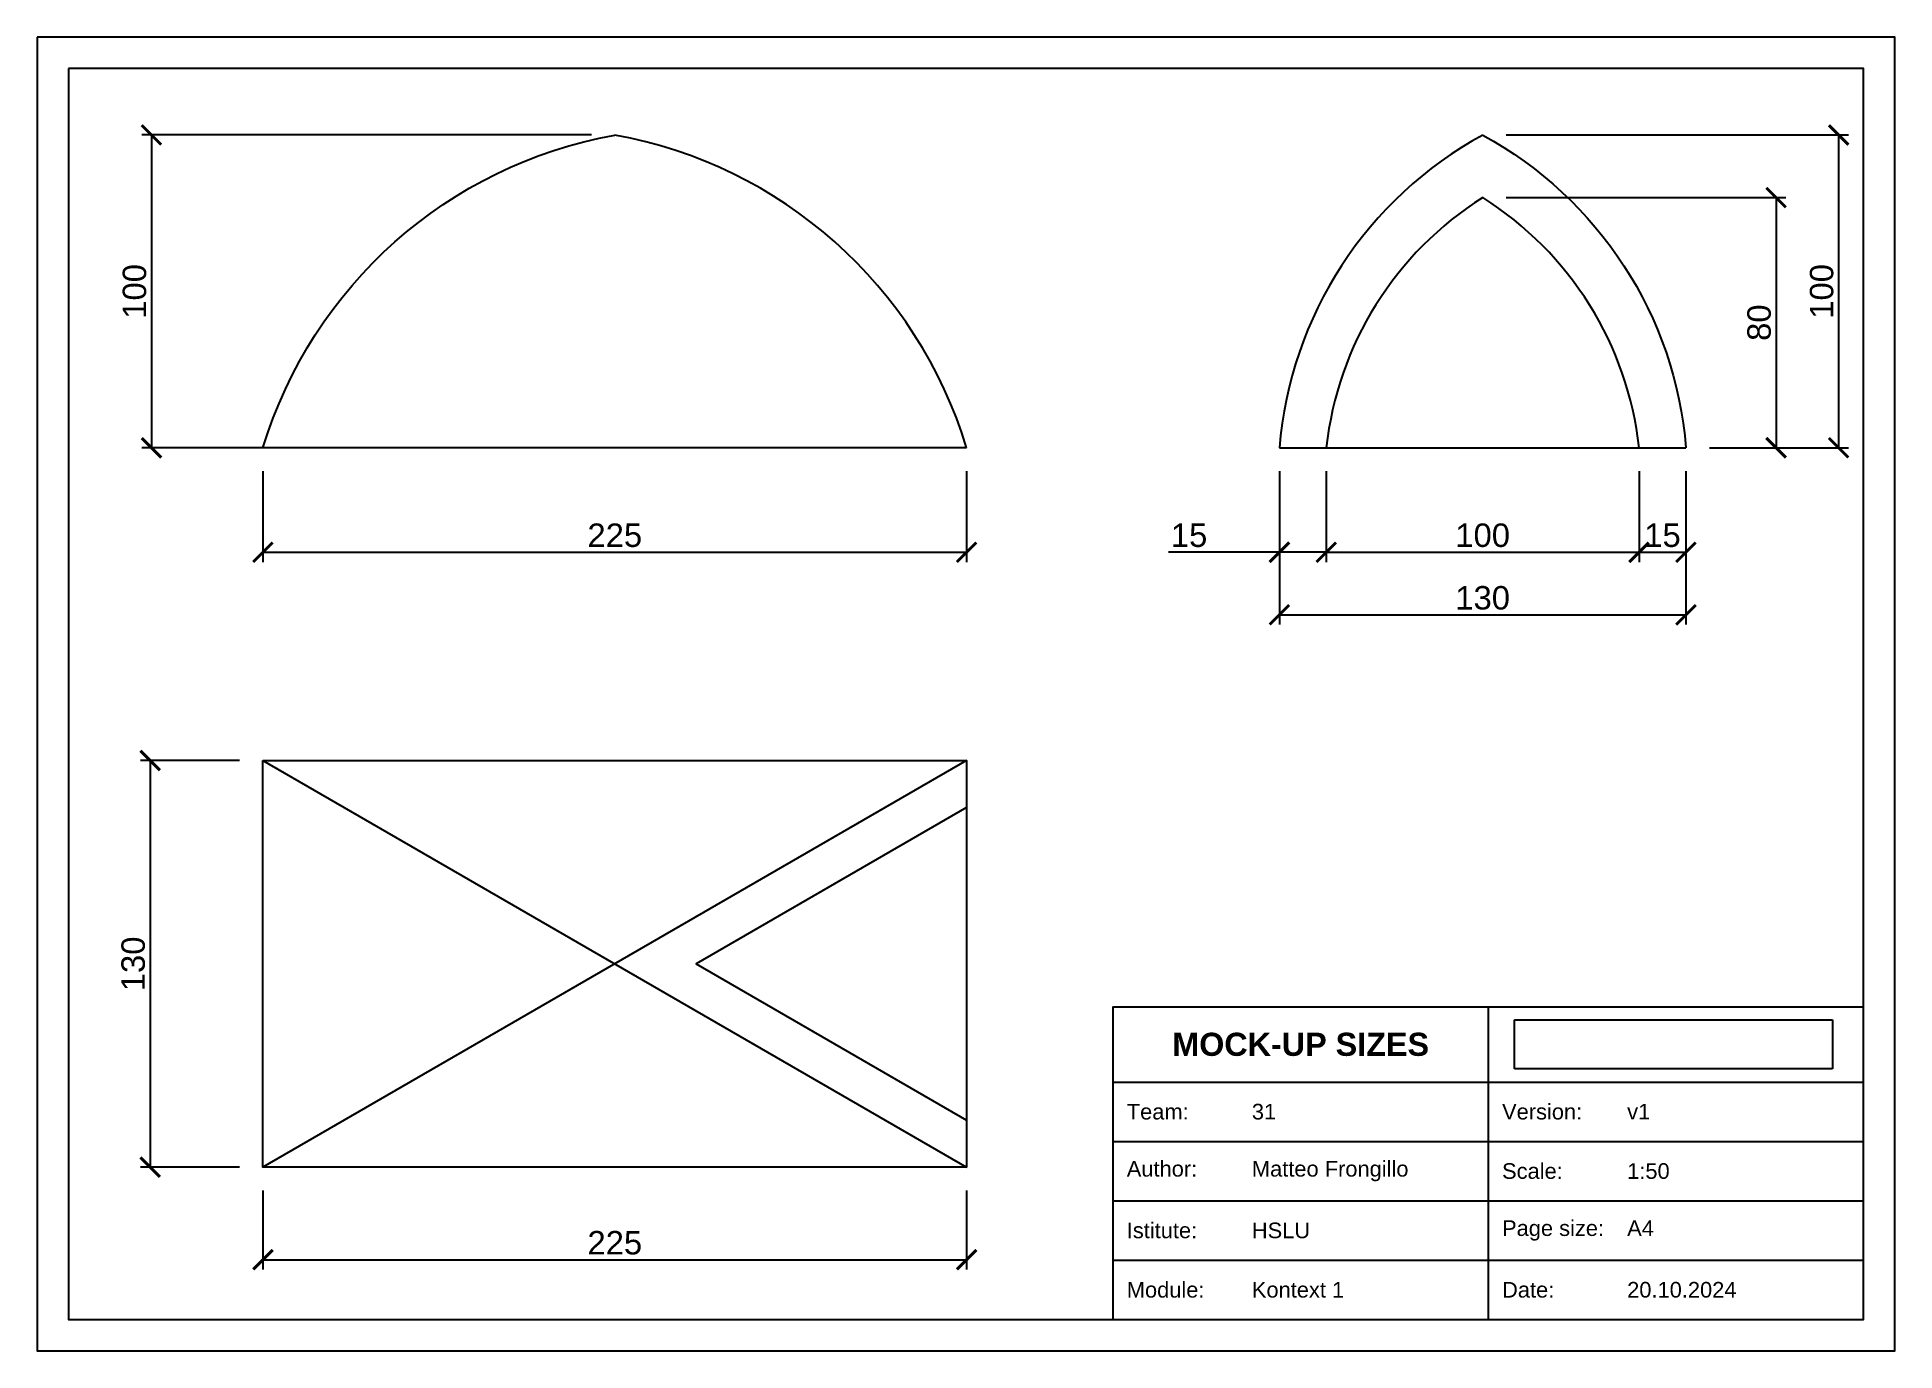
# Paper-space layout 'Layout2' of a CAD drawing. Header units: millimetres. Extents: x -42 to 255, y 0 to 210.
# The model-space entities are those that its viewports show. They can reach past a viewport. Long polylines and large blocks are cut down to what shows.
import ezdxf

# ---------------------------------------------------------------- set-up
doc = ezdxf.new("R2010")
doc.units = ezdxf.units.MM
doc.styles.get("Standard").update_dxf_attribs({"font": 'arial.ttf'})
doc.dimstyles.new('New', dxfattribs={"dimscale": 2.5, "dimtxt": 3, "dimasz": 2.5, "dimexe": 1.25, "dimexo": 3, "dimtad": 1, "dimtxsty": 'Standard', "dimblk1": 'ARCHTICK', "dimblk2": 'ARCHTICK', "dimsah": 1, "dimcen": 2.5, "dimadec": 0, "dimazin": 0, "dimtfac": 1, "dimtmove": 0, "dimatfit": 3, "dimfxl": 1, "dimarcsym": 0})
picture_1 = doc.add_image_def('image1.png', size_in_pixel=(3103, 479))

# ---------------------------------------------------------------- blocks, each defined once
blk = doc.blocks.new('_ArchTick')
at = {"color": 0, "linetype": 'ByBlock', "lineweight": 25, "const_width": 0.15}
blk.add_lwpolyline([(-0.5, -0.5), (0.5, 0.5)], dxfattribs=at)
blk = doc.blocks.new('*D7')
at = {"color": 0, "lineweight": -2, "transparency": 16777216}
for p, q in [((2400.86, 1242.42), (2257.08, 1242.42)), ((2260.2, 1242.42), (2260.2, 1142.42)), ((2400.86, 1142.42), (2257.08, 1142.42))]:
    blk.add_line(p, q, dxfattribs=at)
at = {"layer": 'Defpoints', "color": 0, "transparency": 16777216}
for p in [(2408.36, 1242.42), (2260.2, 1142.42), (2408.36, 1142.42)]:
    blk.add_point(p, dxfattribs=at)
at = {"color": 0, "lineweight": -2, "transparency": 16777216, "xscale": 6.25, "yscale": 6.25, "zscale": 6.25}
for p, rotation in [((2260.2, 1242.42), 90), ((2260.2, 1142.42), 270)]:
    blk.add_blockref('_ArchTick', p, dxfattribs=dict(at, rotation=rotation))
at = {"color": 0, "transparency": 16777216, "insert": (2254.81, 1192.42), "char_height": 7.5, "attachment_point": 5, "rotation": 90}
blk.add_mtext('100', dxfattribs=at)
blk = doc.blocks.new('*D8')
at = {"color": 0, "lineweight": -2, "transparency": 16777216}
for p, q in [((2295.86, 1134.92), (2295.86, 1105.89)), ((2520.86, 1134.92), (2520.86, 1105.89)), ((2295.86, 1109.02), (2520.86, 1109.02))]:
    blk.add_line(p, q, dxfattribs=at)
at = {"layer": 'Defpoints', "color": 0, "transparency": 16777216}
for p in [(2295.86, 1142.42), (2520.86, 1142.42), (2520.86, 1109.02)]:
    blk.add_point(p, dxfattribs=at)
at = {"color": 0, "lineweight": -2, "transparency": 16777216, "xscale": 6.25, "yscale": 6.25, "zscale": 6.25, "rotation": 180}
blk.add_blockref('_ArchTick', (2295.86, 1109.02), dxfattribs=at)
at = {"color": 0, "lineweight": -2, "transparency": 16777216, "xscale": 6.25, "yscale": 6.25, "zscale": 6.25}
blk.add_blockref('_ArchTick', (2520.86, 1109.02), dxfattribs=at)
at = {"color": 0, "transparency": 16777216, "insert": (2408.36, 1114.41), "char_height": 7.5, "attachment_point": 5}
blk.add_mtext('225', dxfattribs=at)
blk = doc.blocks.new('*D10')
at = {"color": 0, "lineweight": -2, "transparency": 16777216}
for p, q in [((2288.36, 1042.42), (2256.66, 1042.42)), ((2259.79, 1042.42), (2259.79, 912.42)), ((2288.36, 912.42), (2256.66, 912.42))]:
    blk.add_line(p, q, dxfattribs=at)
at = {"layer": 'Defpoints', "color": 0, "transparency": 16777216}
for p in [(2295.86, 1042.42), (2259.79, 912.42), (2295.86, 912.42)]:
    blk.add_point(p, dxfattribs=at)
at = {"color": 0, "lineweight": -2, "transparency": 16777216, "xscale": 6.25, "yscale": 6.25, "zscale": 6.25}
for p, rotation in [((2259.79, 1042.42), 90), ((2259.79, 912.42), 270)]:
    blk.add_blockref('_ArchTick', p, dxfattribs=dict(at, rotation=rotation))
at = {"color": 0, "transparency": 16777216, "insert": (2254.39, 977.42), "char_height": 7.5, "attachment_point": 5, "rotation": 90}
blk.add_mtext('130', dxfattribs=at)
blk = doc.blocks.new('*D11')
at = {"color": 0, "lineweight": -2, "transparency": 16777216}
for p, q in [((2295.86, 904.92), (2295.86, 879.7)), ((2520.86, 904.92), (2520.86, 879.7)), ((2295.86, 882.83), (2520.86, 882.83))]:
    blk.add_line(p, q, dxfattribs=at)
at = {"layer": 'Defpoints', "color": 0, "transparency": 16777216}
for p in [(2295.86, 912.42), (2520.86, 912.42), (2520.86, 882.83)]:
    blk.add_point(p, dxfattribs=at)
at = {"color": 0, "lineweight": -2, "transparency": 16777216, "xscale": 6.25, "yscale": 6.25, "zscale": 6.25, "rotation": 180}
blk.add_blockref('_ArchTick', (2295.86, 882.83), dxfattribs=at)
at = {"color": 0, "lineweight": -2, "transparency": 16777216, "xscale": 6.25, "yscale": 6.25, "zscale": 6.25}
blk.add_blockref('_ArchTick', (2520.86, 882.83), dxfattribs=at)
at = {"color": 0, "transparency": 16777216, "insert": (2408.36, 888.22), "char_height": 7.5, "attachment_point": 5}
blk.add_mtext('225', dxfattribs=at)
blk = doc.blocks.new('*D12')
at = {"color": 0, "lineweight": -2, "transparency": 16777216}
for p, q in [((2693.36, 1242.42), (2802.8, 1242.42)), ((2799.67, 1242.42), (2799.67, 1142.42)), ((2758.36, 1142.42), (2802.8, 1142.42))]:
    blk.add_line(p, q, dxfattribs=at)
at = {"layer": 'Defpoints', "color": 0, "transparency": 16777216}
for p in [(2685.86, 1242.42), (2750.86, 1142.42), (2799.67, 1142.42)]:
    blk.add_point(p, dxfattribs=at)
at = {"color": 0, "lineweight": -2, "transparency": 16777216, "xscale": 6.25, "yscale": 6.25, "zscale": 6.25}
for p, rotation in [((2799.67, 1242.42), 90), ((2799.67, 1142.42), 270)]:
    blk.add_blockref('_ArchTick', p, dxfattribs=dict(at, rotation=rotation))
at = {"color": 0, "transparency": 16777216, "insert": (2794.28, 1192.42), "char_height": 7.5, "attachment_point": 5, "rotation": 90}
blk.add_mtext('100', dxfattribs=at)
blk = doc.blocks.new('*D18')
at = {"color": 0, "lineweight": -2, "transparency": 16777216}
for p, q in [((2693.36, 1222.42), (2782.8, 1222.42)), ((2779.67, 1222.42), (2779.67, 1142.42)), ((2758.36, 1142.42), (2782.8, 1142.42))]:
    blk.add_line(p, q, dxfattribs=at)
at = {"layer": 'Defpoints', "color": 0, "transparency": 16777216}
for p in [(2685.86, 1222.42), (2750.86, 1142.42), (2779.67, 1142.42)]:
    blk.add_point(p, dxfattribs=at)
at = {"color": 0, "lineweight": -2, "transparency": 16777216, "xscale": 6.25, "yscale": 6.25, "zscale": 6.25}
for p, rotation in [((2779.67, 1222.42), 90), ((2779.67, 1142.42), 270)]:
    blk.add_blockref('_ArchTick', p, dxfattribs=dict(at, rotation=rotation))
at = {"color": 0, "transparency": 16777216, "insert": (2774.28, 1182.42), "char_height": 7.5, "attachment_point": 5, "rotation": 90}
blk.add_mtext('80', dxfattribs=at)
blk = doc.blocks.new('*D22')
at = {"color": 0, "lineweight": -2, "transparency": 16777216}
for p, q in [((2620.86, 1134.92), (2620.86, 1085.89)), ((2750.86, 1134.92), (2750.86, 1085.89)), ((2620.86, 1089.02), (2750.86, 1089.02))]:
    blk.add_line(p, q, dxfattribs=at)
at = {"layer": 'Defpoints', "color": 0, "transparency": 16777216}
for p in [(2620.86, 1142.42), (2750.86, 1142.42), (2750.86, 1089.02)]:
    blk.add_point(p, dxfattribs=at)
at = {"color": 0, "lineweight": -2, "transparency": 16777216, "xscale": 6.25, "yscale": 6.25, "zscale": 6.25, "rotation": 180}
blk.add_blockref('_ArchTick', (2620.86, 1089.02), dxfattribs=at)
at = {"color": 0, "lineweight": -2, "transparency": 16777216, "xscale": 6.25, "yscale": 6.25, "zscale": 6.25}
blk.add_blockref('_ArchTick', (2750.86, 1089.02), dxfattribs=at)
at = {"color": 0, "transparency": 16777216, "insert": (2685.86, 1094.41), "char_height": 7.5, "attachment_point": 5}
blk.add_mtext('130', dxfattribs=at)
blk = doc.blocks.new('*D25')
at = {"color": 0, "lineweight": -2, "transparency": 16777216}
for p, q in [((2620.86, 1134.92), (2620.86, 1105.89)), ((2635.86, 1134.92), (2635.86, 1105.89)), ((2620.86, 1109.02), (2585.38, 1109.02)), ((2635.86, 1109.02), (2620.86, 1109.02))]:
    blk.add_line(p, q, dxfattribs=at)
at = {"layer": 'Defpoints', "color": 0, "transparency": 16777216}
for p in [(2620.86, 1142.42), (2635.86, 1142.42), (2635.86, 1109.02)]:
    blk.add_point(p, dxfattribs=at)
at = {"color": 0, "lineweight": -2, "transparency": 16777216, "xscale": 6.25, "yscale": 6.25, "zscale": 6.25, "rotation": 180}
blk.add_blockref('_ArchTick', (2620.86, 1109.02), dxfattribs=at)
at = {"color": 0, "lineweight": -2, "transparency": 16777216, "xscale": 6.25, "yscale": 6.25, "zscale": 6.25}
blk.add_blockref('_ArchTick', (2635.86, 1109.02), dxfattribs=at)
at = {"color": 0, "transparency": 16777216, "insert": (2591.99, 1114.41), "char_height": 7.5, "attachment_point": 5}
blk.add_mtext('15', dxfattribs=at)
blk = doc.blocks.new('*D23')
at = {"color": 0, "lineweight": -2, "transparency": 16777216}
for p, q in [((2635.86, 1134.92), (2635.86, 1105.89)), ((2735.86, 1134.92), (2735.86, 1105.89)), ((2635.86, 1109.02), (2735.86, 1109.02))]:
    blk.add_line(p, q, dxfattribs=at)
at = {"layer": 'Defpoints', "color": 0, "transparency": 16777216}
for p in [(2635.86, 1142.42), (2735.86, 1142.42), (2735.86, 1109.02)]:
    blk.add_point(p, dxfattribs=at)
at = {"color": 0, "lineweight": -2, "transparency": 16777216, "xscale": 6.25, "yscale": 6.25, "zscale": 6.25, "rotation": 180}
blk.add_blockref('_ArchTick', (2635.86, 1109.02), dxfattribs=at)
at = {"color": 0, "lineweight": -2, "transparency": 16777216, "xscale": 6.25, "yscale": 6.25, "zscale": 6.25}
blk.add_blockref('_ArchTick', (2735.86, 1109.02), dxfattribs=at)
at = {"color": 0, "transparency": 16777216, "insert": (2685.86, 1114.41), "char_height": 7.5, "attachment_point": 5}
blk.add_mtext('100', dxfattribs=at)
blk = doc.blocks.new('*D24')
at = {"color": 0, "lineweight": -2, "transparency": 16777216}
for p, q in [((2735.86, 1134.92), (2735.86, 1105.89)), ((2750.86, 1134.92), (2750.86, 1105.89)), ((2735.86, 1109.02), (2750.86, 1109.02))]:
    blk.add_line(p, q, dxfattribs=at)
at = {"layer": 'Defpoints', "color": 0, "transparency": 16777216}
for p in [(2735.86, 1142.42), (2750.86, 1142.42), (2750.86, 1109.02)]:
    blk.add_point(p, dxfattribs=at)
at = {"color": 0, "lineweight": -2, "transparency": 16777216, "xscale": 6.25, "yscale": 6.25, "zscale": 6.25, "rotation": 180}
blk.add_blockref('_ArchTick', (2735.86, 1109.02), dxfattribs=at)
at = {"color": 0, "lineweight": -2, "transparency": 16777216, "xscale": 6.25, "yscale": 6.25, "zscale": 6.25}
blk.add_blockref('_ArchTick', (2750.86, 1109.02), dxfattribs=at)
at = {"color": 0, "transparency": 16777216, "insert": (2743.36, 1114.41), "char_height": 7.5, "attachment_point": 5}
blk.add_mtext('15', dxfattribs=at)

msp = doc.modelspace()

# ---------------------------------------------------------------- linework, layer by layer
for points in [[(2295.863, 1142.416, -0.281428), (2408.363, 1242.416)], [(2520.863, 1142.416, 0.281428), (2408.363, 1242.416)], [(2685.863, 1242.416, 0.252871), (2620.863, 1142.416)], [(2685.863, 1242.416, -0.252871), (2750.863, 1142.416)], [(2735.863, 1142.416, 0.228709), (2685.863, 1222.416, 0.228709), (2635.863, 1142.416)]]:
    msp.add_lwpolyline(points, format="xyb")
for points in [[(2520.863, 1142.416), (2295.863, 1142.416)], [(2620.863, 1142.416), (2750.863, 1142.416)], [(2295.863, 1042.416), (2520.863, 1042.416), (2520.863, 912.416), (2295.863, 912.416), (2295.863, 1042.416)], [(2295.863, 1042.416), (2520.863, 912.416)], [(2520.863, 1042.416), (2295.863, 912.416)], [(2520.863, 1027.416), (2434.324, 977.416), (2520.863, 927.416)]]:
    msp.add_lwpolyline(points)

# ---------------------------------------------------------------- dimensions: what is measured, and where the dimension line sits
for base, p1, p2, picture, middle in [((2260.204, 1142.416), (2408.363, 1242.416), (2408.363, 1142.416), '*D7', (2254.812, 1192.416)), ((2799.672, 1142.416), (2685.863, 1242.416), (2750.863, 1142.416), '*D12', (2794.28, 1192.416)), ((2779.672, 1142.416), (2685.863, 1222.416), (2750.863, 1142.416), '*D18', (2774.28, 1182.416)), ((2259.787, 912.416), (2295.863, 1042.416), (2295.863, 912.416), '*D10', (2254.393, 977.416))]:
    dim = msp.add_linear_dim(base=base, p1=p1, p2=p2, angle=90, dimstyle='New', override={"dimpost": '<>'})
    dim.commit()
    dim.dimension.update_dxf_attribs({"geometry": picture, "text_midpoint": middle})
for base, p1, p2, picture, middle in [((2520.863, 1109.019), (2295.863, 1142.416), (2520.863, 1142.416), '*D8', (2408.363, 1114.411)), ((2750.863, 1089.019), (2620.863, 1142.416), (2750.863, 1142.416), '*D22', (2685.863, 1094.413)), ((2735.863, 1109.019), (2635.863, 1142.416), (2735.863, 1142.416), '*D23', (2685.863, 1114.411)), ((2750.863, 1109.019), (2735.863, 1142.416), (2750.863, 1142.416), '*D24', (2743.363, 1114.411)), ((2520.863, 882.827), (2295.863, 912.416), (2520.863, 912.416), '*D11', (2408.363, 888.219))]:
    dim = msp.add_linear_dim(base=base, p1=p1, p2=p2, dimstyle='New', override={"dimpost": '<>'})
    dim.commit()
    dim.dimension.update_dxf_attribs({"geometry": picture, "text_midpoint": middle})
dim = msp.add_linear_dim(base=(2635.863, 1109.019), p1=(2620.863, 1142.416), p2=(2635.863, 1142.416), dimstyle='New', override={"dimpost": '<>'})
dim.commit()
dim.dimension.update_dxf_attribs({"geometry": '*D25', "text_midpoint": (2591.987, 1109.019), "dimtype": 160})

psp = doc.layouts.new('Layout2')

# ---------------------------------------------------------------- linework, layer by layer
for points in [[(-41.61, 209.58), (-41.61, -0.42), (255.39, -0.42), (255.39, 209.58), (-41.61, 209.58)], [(130.39, 4.58), (130.39, 54.58), (250.39, 54.58)], [(190.39, 54.58), (190.39, 4.58)], [(130.39, 42.55), (250.39, 42.55)], [(130.39, 33.06), (190.39, 33.06)], [(190.39, 33.06), (250.39, 33.06)], [(130.39, 23.56), (190.39, 23.56)], [(190.39, 23.56), (250.39, 23.56)], [(130.39, 14.07), (190.39, 14.07)], [(190.39, 14.07), (250.39, 14.07)]]:
    psp.add_lwpolyline(points)
psp.add_lwpolyline([(-36.61, 204.58), (-36.61, 4.58), (250.39, 4.58), (250.39, 204.58)], close=True)

# ---------------------------------------------------------------- texts
for s, insert, char_height, width, attachment_point in [('{\\fArial|b1|i0|c0|p34;MOCK-UP SIZES}', (160.39, 48.56), 3.7, 60, 5), ('Team:^I^I31', (132.59, 37.8), 2.5, 55.7998, 4), ('Version:^Iv1', (192.59, 37.8), 2.5, 55.7998, 4), ('Author:^IMatteo Frongillo', (132.59, 28.31), 2.5, 55.7998, 4), ('Scale:^I^I1:50', (192.59, 28.31), 2.5, 55.7998, 4), ('Istitute:^IHSLU', (132.59, 18.82), 2.5, 57.7936, 4), ('Page size:^IA4', (192.59, 18.82), 2.5, 55.7998, 4), ('Module:^IKontext 1', (132.59, 9.33), 2.5, 55.7998, 4), ('Date:^I^I20.10.2024', (192.59, 9.33), 2.5, 55.7998, 4)]:
    psp.add_mtext(s, dxfattribs=dict(insert=insert, char_height=char_height, width=width, attachment_point=attachment_point))

# ---------------------------------------------------------------- pictures from other files: only their frames are drawn
image = psp.add_image(picture_1, insert=(194.58, 44.66), size_in_units=(50.82, 7.84))

# ---------------------------------------------------------------- viewports
at = {"layer": '0', "view_target_point": (1812.377, 1045.484)}
psp.add_viewport(center=(106.89, 104.58), size=(287, 200), view_center_point=(708.287, 18.212), view_height=400, dxfattribs=at)

doc.saveas('drawing.dxf')
